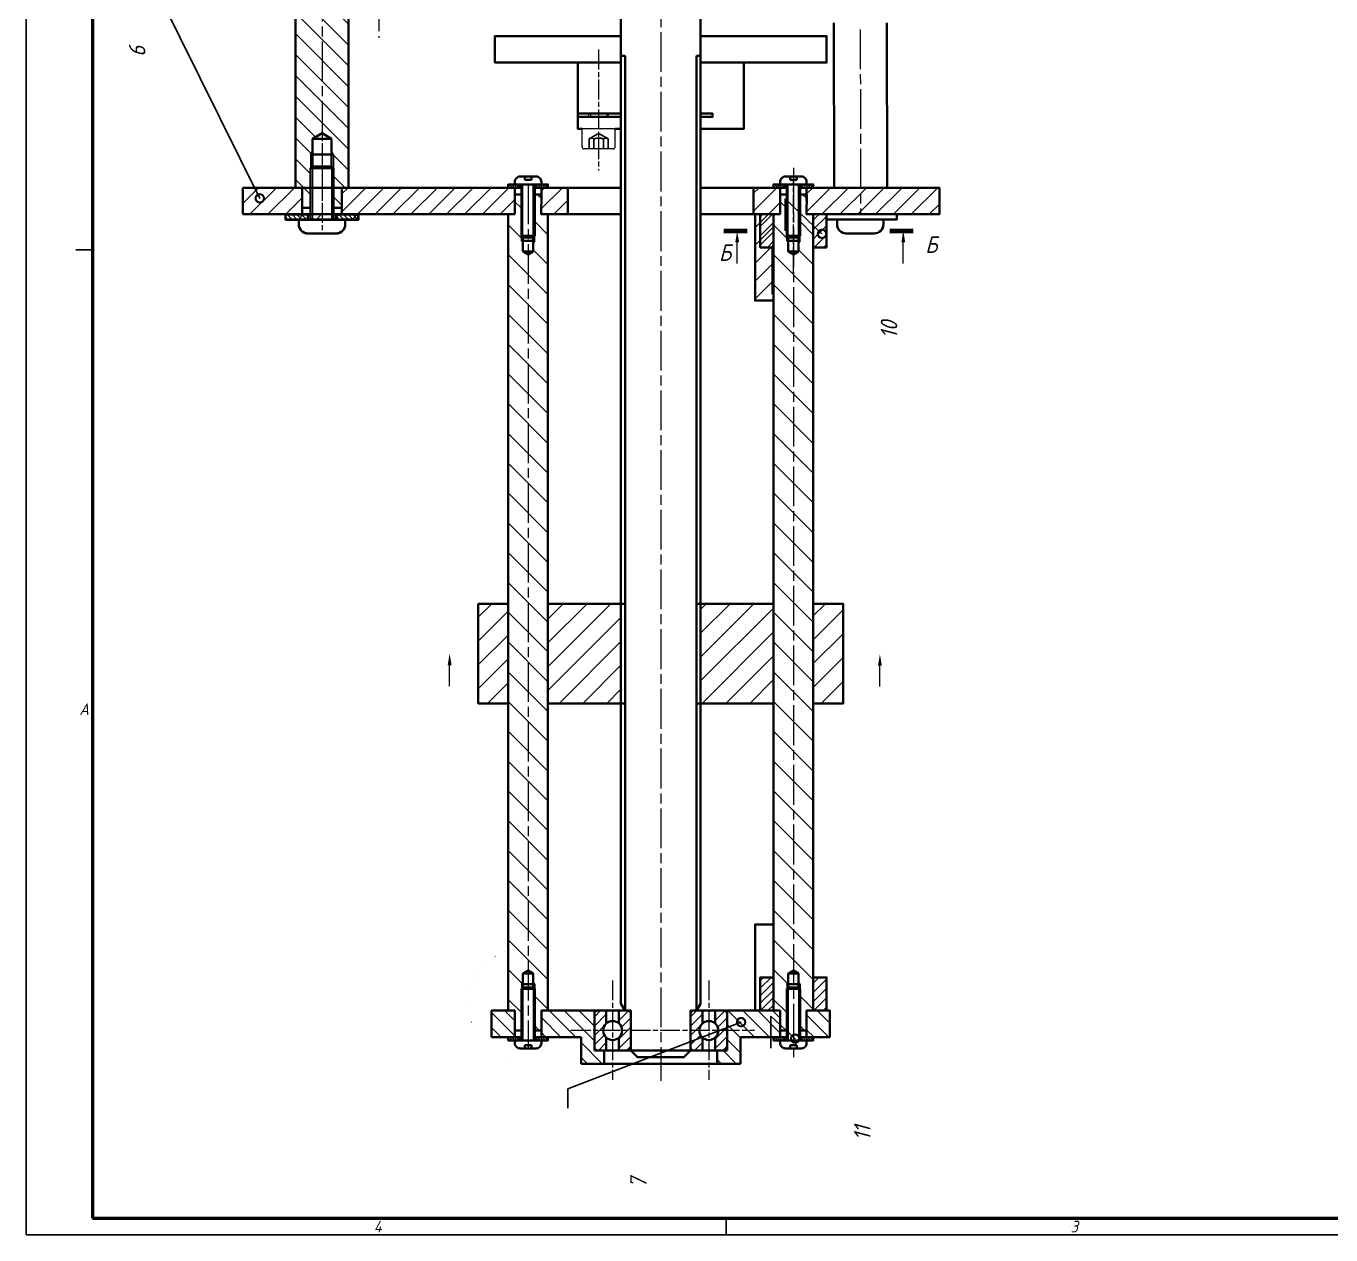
# Model space of a CAD drawing. Header units: millimetres. Extents: x -1178 to 2000, y -2432 to 1302.
# Drawn here: x -1178.4 to -785, y -2432.1 to -2067.6 of the extents above; entities that cross this region are included whole.
import ezdxf
from ezdxf import colors
from ezdxf.entities.mleader import LeaderData, LeaderLine
from ezdxf.enums import TextEntityAlignment as Align
from ezdxf.math import Vec2, Vec3

# ---------------------------------------------------------------- set-up
doc = ezdxf.new("R2010")
doc.units = ezdxf.units.MM
for name, pattern in [('AM_ISO02W050', [7.5, 6, -1.5]), ('AM_ISO02W050x2', [3.75, 3, -0.75]), ('AM_ISO08W050', [18, 12, -1.5, 3, -1.5]), ('AM_ISO08W050x2', [9, 6, -0.75, 1.5, -0.75])]:
    doc.linetypes.add(name, pattern=pattern)
doc.layers.get('0').update_dxf_attribs({"lineweight": 80})
for name, color, linetype, lineweight in [('AM_0', 7, 'Continuous', 35), ('AM_0N', 7, 'Continuous', 15), ('AM_3N', 6, 'AM_ISO02W050', 25), ('AM_4', 3, 'Continuous', 15), ('AM_4N', 3, 'Continuous', 15), ('AM_5', 3, 'Continuous', 15), ('AM_7', 4, 'AM_ISO08W050', 15), ('AM_8', 1, 'Continuous', 15), ('AM_BOR', 7, 'Continuous', 35), ('основные', 7, 'Continuous', 35), ('оч жирные', 7, 'Continuous', 70)]:
    doc.layers.add(name, color=color, linetype=linetype, lineweight=lineweight)
doc.styles.add('ACGOSTTS', font='geniso.shx', dxfattribs={"oblique": 15})
doc.styles.get("Standard").update_dxf_attribs({"font": 'geniso.shx', "oblique": 15})
pattern_1 = [(45, (-1899.1856, -3020.8454), (-1.4142136, 1.4142136), [])]
pattern_2 = [(45, (-1870.1856, -3020.8454), (-1.4142136, 1.4142136), [])]
pattern_3 = [(45, (-3924.4194, -2713.8464), (-1.4142136, 1.4142136), [])]
pattern_4 = [(135, (-686.6835, -2438.0182), (-0.3535534, -0.3535534), [])]
pattern_5 = [(135, (-766.6626, -2438.0182), (-0.3535534, -0.3535534), [])]
pattern_6 = [(135, (-766.6626, -2695.082), (-0.3535534, -0.3535534), [])]
pattern_7 = [(135, (-686.6835, -2695.1005), (-0.3535534, -0.3535534), [])]
pattern_8 = [(135, (-108.0756, -2492.2954), (-0.7071068, -0.7071068), [])]

# ---------------------------------------------------------------- blocks, each defined once
blk = doc.blocks.new('GOST_A1_LANDSCAPE')
at = {"layer": 'AM_BOR', "color": 1, "lineweight": 25}
for p, q in [((0, 594), (0, 0)), ((20, 297), (15, 297)), ((211, 5), (211, 0)), ((0, 0), (841, 0))]:
    blk.add_line(p, q, dxfattribs=at)
at = {"layer": 'AM_BOR', "color": 7, "lineweight": 50}
for p, q in [((20, 589), (20, 5)), ((20, 5), (836, 5))]:
    blk.add_line(p, q, dxfattribs=at)
at = {"layer": 'AM_BOR', "color": 1, "lineweight": 25, "style": 'ACGOSTTS', "oblique": 15}
for s, p in [('A', (17.5, 158.5)), ('4', (106, 2.5)), ('3', (316, 2.5))]:
    blk.add_text(s, height=3.5, dxfattribs=at).set_placement(p, align=Align.MIDDLE_CENTER)
blk = doc.blocks.new('_DotSmall')
at = {"color": 0, "linetype": 'ByBlock', "const_width": 0.5}
blk.add_lwpolyline([(-0.0625, 0, 1), (0.0625, 0, 1)], format="xyb", close=True, dxfattribs=at)

msp = doc.modelspace()

# ---------------------------------------------------------------- hatches: boundary and pattern name
at = {"layer": 'AM_8'}
h = msp.add_hatch(dxfattribs=at)
h.set_pattern_fill('ANSI31', color=256, scale=1.2, angle=180)
h.set_pattern_definition([(225, (-2064.19, -2517.3044), (2.694077, -2.694077), [])])
h.paths.add_polyline_path([(-1110.571, -2116.373), (-1108.139, -2119.33, -1), (-1107.742, -2119.812, -1), (-1108.139, -2119.33), (-1110.571, -2116.373), (-1113.047, -2116.373), (-1113.047, -2124.373), (-1095.173, -2124.373), (-1095.173, -2122.4), (-1095.173, -2116.373)])
h.paths.add_polyline_path([(-1031.053, -2116.373), (-1031.053, -2118.373), (-1031.044, -2118.373), (-1031.044, -2124.373), (-1078.173, -2124.373), (-1078.173, -2126), (-1100.173, -2126), (-1100.173, -2124.373), (-1083.173, -2124.373), (-1083.173, -2122.4), (-1083.173, -2116.373)])
h.paths.add_polyline_path([(-1111.047, -2021.155), (-1112.131, -2021.155), (-1109.061, -2024.887, -1), (-1108.664, -2025.37, -1), (-1109.061, -2024.887), (-1112.131, -2021.155), (-1113.047, -2021.155), (-1113.047, -2029.155), (-1095.173, -2029.155), (-1095.173, -2023.155), (-1095.173, -2021.155)])
h.paths.add_polyline_path([(-1083.173, -2021.155), (-1083.173, -2023.155), (-1083.173, -2029.155), (-1067.047, -2029.155), (-1053.047, -2029.155), (-1017.747, -2029.155), (-1017.747, -2028.701), (-1017.747, -2021.155), (-1028.48, -2021.155), (-1053.047, -2021.155)])
h.paths.add_polyline_path([(-1023.053, -2116.373), (-1023.053, -2118.373), (-1023.044, -2118.373), (-1023.07, -2124.373), (-1021.062, -2124.373), (-1015.053, -2124.373), (-1015.053, -2116.373)])
h.paths.add_polyline_path([(-951.074, -2116.373), (-951.074, -2118.373), (-951.065, -2118.373), (-951.065, -2124.373), (-953.066, -2124.373), (-953.066, -2150.373), (-958.605, -2150.373), (-958.605, -2124.373), (-959.053, -2124.373), (-959.053, -2116.373), (-953.074, -2116.373), (-953.074, -2115.373), (-949.556, -2115.373), (-949.556, -2116.373)])
h.paths.add_polyline_path([(-941.074, -2116.373), (-943.074, -2116.373), (-943.074, -2118.373), (-943.065, -2118.373), (-943.09, -2124.373), (-926.826, -2124.373), (-926.84, -2116.373)])
h.paths.add_polyline_path([(-926.84, -2116.373), (-926.826, -2124.373), (-903.047, -2124.373), (-903.047, -2116.373)])
h.paths.add_polyline_path([(-941.051, -2021.159), (-942.48, -2021.155), (-953.48, -2021.155), (-956.347, -2021.155), (-956.347, -2029.155), (-945.614, -2029.155), (-903.047, -2029.155), (-903.047, -2021.155), (-937.014, -2021.155), (-937.014, -2021.159)])
h.paths.add_polyline_path([(-963.047, -2021.155), (-963.047, -2029.155), (-960.347, -2029.155), (-960.347, -2028.701), (-960.347, -2021.155)])
h.paths.add_polyline_path([(-1013.747, -2021.155), (-1013.747, -2028.701), (-1013.747, -2029.155), (-1011.047, -2029.155), (-1011.047, -2021.155)])
h = msp.add_hatch(dxfattribs=at)
h.set_pattern_fill('ANSI31', color=256, scale=1.4, angle=90)
h.set_pattern_definition([(135, (-2064.19, -2517.3044), (-3.14309, -3.14309), [])])
h.paths.add_polyline_path([(-1085.673, -2023.155), (-1085.673, -2035.074), (-1085.673, -2039.155), (-1086.323, -2040.355), (-1086.323, -2043.955), (-1089.173, -2045.6), (-1089.173, -2099.955), (-1086.323, -2101.6), (-1086.323, -2105.2), (-1085.673, -2106.4), (-1085.673, -2110.481), (-1085.673, -2116.373), (-1081.173, -2116.373), (-1081.173, -2035.155), (-1081.173, -2029.182), (-1083.173, -2029.155), (-1083.173, -2023.155)])
h.paths.add_polyline_path([(-1092.673, -2039.155), (-1092.673, -2023.155), (-1095.173, -2023.155), (-1095.173, -2029.155), (-1097.173, -2029.182), (-1097.173, -2116.373), (-1092.673, -2116.373), (-1092.673, -2110.481), (-1092.673, -2106.4), (-1092.024, -2105.2), (-1092.024, -2101.6), (-1089.173, -2099.955), (-1089.173, -2045.6), (-1092.024, -2043.955), (-1092.024, -2040.355)])
h.paths.add_polyline_path([(-1085.673, -2116.373), (-1085.673, -2122.4), (-1083.173, -2122.4), (-1083.173, -2116.373)])
h.paths.add_polyline_path([(-1095.173, -2116.373), (-1095.173, -2122.4), (-1092.673, -2122.4), (-1092.673, -2116.373)])
h = msp.add_hatch(dxfattribs=at)
h.set_pattern_fill('_U', color=256, scale=0.5, angle=135, style=0, pattern_type=0)
h.set_pattern_definition(pattern_5)
h.paths.add_polyline_path([(-1033.053, -2116.373), (-1031.053, -2116.373), (-1029.535, -2116.373), (-1029.535, -2115.373), (-1033.053, -2115.373)])
h = msp.add_hatch(dxfattribs=at)
h.set_pattern_fill('_U', color=256, scale=0.5, angle=135, style=0, pattern_type=0)
h.set_pattern_definition(pattern_5)
h.paths.add_polyline_path([(-1024.571, -2116.373), (-1023.053, -2116.373), (-1021.053, -2116.373), (-1021.053, -2115.373), (-1024.571, -2115.373)])
h = msp.add_hatch(dxfattribs=at)
h.set_pattern_fill('_U', color=256, scale=0.5, angle=135, style=0, pattern_type=0)
h.set_pattern_definition(pattern_4)
h.paths.add_polyline_path([(-953.074, -2116.373), (-951.074, -2116.373), (-949.556, -2116.373), (-949.556, -2115.373), (-953.074, -2115.373)])
h = msp.add_hatch(dxfattribs=at)
h.set_pattern_fill('_U', color=256, scale=0.5, angle=135, style=0, pattern_type=0)
h.set_pattern_definition(pattern_4)
h.paths.add_polyline_path([(-944.592, -2116.373), (-943.074, -2116.373), (-941.074, -2116.373), (-941.074, -2115.373), (-944.592, -2115.373)])
h = msp.add_hatch(dxfattribs=at)
h.set_pattern_fill('ANSI31', color=256, scale=2, angle=90, style=0)
h.set_pattern_definition([(135, (-686.6835, -2438.018), (-4.49013, -4.49013), [])])
edge = h.paths.add_edge_path()
edge.add_line((-1027.053, -2345.01), (-1027.053, -2352.332))
edge.add_line((-1027.053, -2352.332), (-1025.486, -2353.237))
edge.add_line((-1025.486, -2353.237), (-1025.486, -2355.637))
edge.add_line((-1025.486, -2355.637), (-1025.053, -2356.437))
edge.add_line((-1025.053, -2356.437), (-1025.053, -2357.89))
edge.add_line((-1025.053, -2357.89), (-1025.053, -2357.89))
edge.add_line((-1025.053, -2357.89), (-1025.053, -2370.437))
edge.add_line((-1025.053, -2370.437), (-1023.053, -2370.437))
edge.add_line((-1023.053, -2370.437), (-1023.053, -2368.437))
edge.add_line((-1023.053, -2368.437), (-1023.053, -2364.437))
edge.add_line((-1023.053, -2364.437), (-1021.07, -2364.437))
edge.add_line((-1021.07, -2364.437), (-1021.068, -2346.044))
edge.add_arc((-1027.053, -2362.846), 17.836, 430.39269, 450)
edge = h.paths.add_edge_path()
edge.add_line((-1033.046, -2346.047), (-1033.046, -2364.432))
edge.add_line((-1033.046, -2364.432), (-1031.028, -2364.429))
edge.add_line((-1031.028, -2364.429), (-1031.053, -2370.437))
edge.add_line((-1031.053, -2370.437), (-1029.053, -2370.437))
edge.add_line((-1029.053, -2370.437), (-1029.053, -2357.89))
edge.add_line((-1029.053, -2357.89), (-1029.053, -2356.437))
edge.add_line((-1029.053, -2356.437), (-1028.62, -2355.637))
edge.add_line((-1028.62, -2355.637), (-1028.62, -2353.237))
edge.add_line((-1028.62, -2353.237), (-1027.053, -2352.332))
edge.add_line((-1027.053, -2352.332), (-1027.053, -2345.01))
edge.add_arc((-1027.053, -2362.846), 17.836, 450, 469.63137)
edge = h.paths.add_edge_path()
edge.add_line((-1033.047, -2124.373), (-1033.046, -2346.047))
edge.add_arc((-1027.053, -2362.846), 17.836, 90, 109.63137, ccw=False)
edge.add_line((-1027.053, -2345.01), (-1027.053, -2136.478))
edge.add_line((-1027.053, -2136.478), (-1028.62, -2135.573))
edge.add_line((-1028.62, -2135.573), (-1028.62, -2133.173))
edge.add_line((-1028.62, -2133.173), (-1029.053, -2132.373))
edge.add_line((-1029.053, -2132.373), (-1029.053, -2130.919))
edge.add_line((-1029.053, -2130.919), (-1029.053, -2130.919))
edge.add_line((-1029.053, -2130.919), (-1029.053, -2118.373))
edge.add_line((-1029.053, -2118.373), (-1031.028, -2118.373))
edge.add_line((-1031.028, -2118.373), (-1031.053, -2124.373))
edge.add_line((-1031.053, -2124.373), (-1033.047, -2124.373))
edge = h.paths.add_edge_path()
edge.add_line((-1025.053, -2118.373), (-1025.053, -2130.919))
edge.add_line((-1025.053, -2130.919), (-1025.053, -2132.373))
edge.add_line((-1025.053, -2132.373), (-1025.486, -2133.173))
edge.add_line((-1025.486, -2133.173), (-1025.486, -2135.573))
edge.add_line((-1025.486, -2135.573), (-1027.053, -2136.478))
edge.add_line((-1027.053, -2136.478), (-1027.053, -2345.01))
edge.add_arc((-1027.053, -2362.846), 17.836, 70.36921, 90, ccw=False)
edge.add_line((-1021.061, -2346.047), (-1021.062, -2124.373))
edge.add_line((-1021.062, -2124.373), (-1023.053, -2124.373))
edge.add_line((-1023.053, -2124.373), (-1023.053, -2118.373))
edge.add_line((-1023.053, -2118.373), (-1025.053, -2118.373))
h = msp.add_hatch(dxfattribs=at)
h.set_pattern_fill('ANSI31', color=256, scale=2, angle=90, style=0)
h.set_pattern_definition([(135, (-606.7045, -2438.018), (-4.49013, -4.49013), [])])
edge = h.paths.add_edge_path()
edge.add_line((-947.074, -2345.01), (-947.074, -2352.332))
edge.add_line((-947.074, -2352.332), (-945.507, -2353.237))
edge.add_line((-945.507, -2353.237), (-945.507, -2355.637))
edge.add_line((-945.507, -2355.637), (-945.074, -2356.437))
edge.add_line((-945.074, -2356.437), (-945.074, -2357.89))
edge.add_line((-945.074, -2357.89), (-945.074, -2357.89))
edge.add_line((-945.074, -2357.89), (-945.074, -2370.437))
edge.add_line((-945.074, -2370.437), (-943.074, -2370.437))
edge.add_line((-943.074, -2370.437), (-943.074, -2368.437))
edge.add_line((-943.074, -2368.437), (-943.074, -2364.437))
edge.add_line((-943.074, -2364.437), (-941.091, -2364.437))
edge.add_line((-941.091, -2364.437), (-941.089, -2346.044))
edge.add_arc((-947.074, -2362.846), 17.836, 430.39269, 450)
edge = h.paths.add_edge_path()
edge.add_line((-953.067, -2346.047), (-953.067, -2364.432))
edge.add_line((-953.067, -2364.432), (-951.049, -2364.429))
edge.add_line((-951.049, -2364.429), (-951.074, -2371.437))
edge.add_line((-951.074, -2371.437), (-949.074, -2371.437))
edge.add_line((-949.074, -2371.437), (-949.074, -2357.89))
edge.add_line((-949.074, -2357.89), (-949.074, -2356.437))
edge.add_line((-949.074, -2356.437), (-948.641, -2355.637))
edge.add_line((-948.641, -2355.637), (-948.641, -2353.237))
edge.add_line((-948.641, -2353.237), (-947.074, -2352.332))
edge.add_line((-947.074, -2352.332), (-947.074, -2345.01))
edge.add_arc((-947.074, -2362.846), 17.836, 450, 469.63137)
edge = h.paths.add_edge_path()
edge.add_line((-953.068, -2124.373), (-953.067, -2346.047))
edge.add_arc((-947.074, -2362.846), 17.836, 90, 109.63137, ccw=False)
edge.add_line((-947.074, -2345.01), (-947.074, -2136.478))
edge.add_line((-947.074, -2136.478), (-948.641, -2135.573))
edge.add_line((-948.641, -2135.573), (-948.641, -2133.173))
edge.add_line((-948.641, -2133.173), (-949.074, -2132.373))
edge.add_line((-949.074, -2132.373), (-949.074, -2130.919))
edge.add_line((-949.074, -2130.919), (-949.074, -2130.919))
edge.add_line((-949.074, -2130.919), (-949.078, -2118.373))
edge.add_line((-949.078, -2118.373), (-951.052, -2118.373))
edge.add_line((-951.052, -2118.373), (-951.074, -2124.373))
edge.add_line((-951.074, -2124.373), (-953.068, -2124.373))
edge = h.paths.add_edge_path()
edge.add_line((-945.065, -2118.373), (-945.074, -2130.919))
edge.add_line((-945.074, -2130.919), (-945.074, -2132.373))
edge.add_line((-945.074, -2132.373), (-945.507, -2133.173))
edge.add_line((-945.507, -2133.173), (-945.507, -2135.573))
edge.add_line((-945.507, -2135.573), (-947.074, -2136.478))
edge.add_line((-947.074, -2136.478), (-947.074, -2345.01))
edge.add_arc((-947.074, -2362.846), 17.836, 70.36921, 90, ccw=False)
edge.add_line((-941.082, -2346.047), (-941.083, -2124.373))
edge.add_line((-941.083, -2124.373), (-943.074, -2124.373))
edge.add_line((-943.074, -2124.373), (-943.065, -2118.373))
edge.add_line((-943.065, -2118.373), (-945.065, -2118.373))
h = msp.add_hatch(dxfattribs=at)
h.set_pattern_fill('_U', color=256, angle=135, style=0, pattern_type=0)
h.set_pattern_definition(pattern_8)
h.paths.add_polyline_path([(-1100.173, -2124.4), (-1093.402, -2124.4), (-1093.402, -2126), (-1100.173, -2126)])
h = msp.add_hatch(dxfattribs=at)
h.set_pattern_fill('_U', color=256, angle=135, style=0, pattern_type=0)
h.set_pattern_definition(pattern_8)
h.paths.add_polyline_path([(-1078.173, -2126), (-1084.945, -2126), (-1084.945, -2124.4), (-1078.173, -2124.4)])
h = msp.add_hatch(dxfattribs=at)
h.set_pattern_fill('_U', color=256, scale=2, angle=405, style=0, pattern_type=0)
h.set_pattern_definition(pattern_3)
h.paths.add_polyline_path([(-957.073, -2124.373), (-957.073, -2134.373), (-953.066, -2134.373), (-953.066, -2124.373)])
h = msp.add_hatch(dxfattribs=at)
h.set_pattern_fill('_U', color=256, scale=2, angle=405, style=0, pattern_type=0)
h.set_pattern_definition(pattern_3)
h.paths.add_polyline_path([(-937.073, -2134.373), (-937.073, -2124.373), (-941.081, -2124.373), (-941.081, -2134.373)])
h = msp.add_hatch(dxfattribs=at)
h.set_pattern_fill('ANSI31', color=256, scale=1.6, angle=180)
h.set_pattern_definition([(225, (-688.479, -2517.3044), (3.5921, -3.5921), [])])
h.paths.add_polyline_path([(-1042.058, -2241.811), (-1042.058, -2271.811), (-1033.046, -2271.811), (-1033.046, -2241.811)])
h.paths.add_polyline_path([(-1021.058, -2241.811), (-1021.061, -2271.811), (-999.059, -2271.811), (-999.057, -2241.811)])
h.paths.add_polyline_path([(-975.057, -2241.811), (-975.058, -2271.811), (-953.067, -2271.811), (-953.07, -2241.811)])
h.paths.add_polyline_path([(-941.081, -2241.811), (-941.082, -2271.811), (-932.058, -2271.811), (-932.058, -2241.811)])
h = msp.add_hatch(dxfattribs=at)
h.set_pattern_fill('ANSI31', color=256, angle=90, style=0)
h.set_pattern_definition([(135, (-686.6835, -2438.0182), (-2.245064, -2.245064), [])])
h.paths.add_polyline_path([(-964.331, -2364.437), (-967.064, -2364.437), (-967.064, -2375.437), (-967.064, -2376.437), (-968.064, -2376.437), (-969.664, -2376.437), (-970.054, -2376.437), (-970.054, -2380.437), (-963.054, -2380.437), (-963.061, -2372.437), (-951.074, -2372.437), (-951.074, -2371.437), (-951.074, -2371.437), (-951.049, -2364.437), (-957.05, -2364.437)])
h.paths.add_polyline_path([(-943.074, -2364.437), (-943.074, -2371.437), (-943.074, -2372.437), (-936.064, -2372.437), (-936.064, -2364.437)])
h.paths.add_polyline_path([(-1023.053, -2364.437), (-1023.053, -2371.437), (-1023.053, -2372.437), (-1011.067, -2372.437), (-1011.073, -2380.437), (-1004.073, -2380.437), (-1004.073, -2376.446), (-1007.073, -2376.446), (-1007.064, -2375.437), (-1007.064, -2364.437)])
h.paths.add_polyline_path([(-1027.053, -2380.683, 0.2561689), (-1012.015, -2372.437), (-1023.053, -2372.437), (-1027.053, -2372.437), (-1027.053, -2372.937), (-1024.053, -2372.937), (-1024.053, -2373.437), (-1023.053, -2373.437), (-1023.053, -2374.237, -0.4142136), (-1024.653, -2375.837), (-1028.053, -2375.837), (-1029.453, -2375.837, -0.4142136), (-1031.053, -2374.237), (-1031.053, -2373.437), (-1030.053, -2373.437), (-1030.053, -2372.937), (-1027.053, -2372.937), (-1027.053, -2372.437), (-1029.053, -2372.437), (-1029.053, -2357.89), (-1029.053, -2356.437), (-1028.62, -2355.637), (-1028.62, -2353.237), (-1027.053, -2352.332), (-1027.053, -2345.01, 1)])
h.paths.add_polyline_path([(-1027.053, -2380.683, 0.2561689), (-1012.015, -2372.437), (-1023.053, -2372.437), (-1027.053, -2372.437), (-1027.053, -2372.937), (-1024.053, -2372.937), (-1024.053, -2373.437), (-1023.053, -2373.437), (-1023.053, -2374.237, -0.4142136), (-1024.653, -2375.837), (-1028.053, -2375.837), (-1029.453, -2375.837, -0.4142136), (-1031.053, -2374.237), (-1031.053, -2373.437), (-1030.053, -2373.437), (-1030.053, -2372.937), (-1027.053, -2372.937), (-1027.053, -2372.437), (-1029.053, -2372.437), (-1038.064, -2372.437), (-1038.064, -2364.437), (-1037.078, -2364.436), (-1037.078, -2354.437), (-1033.046, -2354.437), (-1033.046, -2346.047, 0.8418443)], flags=17)
h.paths.add_polyline_path([(-1033.046, -2346.047), (-1033.046, -2354.437), (-1033.046, -2364.432), (-1031.028, -2364.429), (-1031.053, -2371.437), (-1029.053, -2371.437), (-1029.053, -2357.89), (-1029.053, -2356.437), (-1028.62, -2355.637), (-1028.62, -2353.237), (-1027.053, -2352.332), (-1027.053, -2345.01, 0.0858681)])
h.paths.add_polyline_path([(-1037.078, -2354.437), (-1037.078, -2364.436), (-1033.046, -2364.432), (-1033.046, -2354.437)], flags=16)
h = msp.add_hatch(dxfattribs=at)
h.set_pattern_fill('_U', color=256, scale=1.6, angle=405, style=0, pattern_type=0)
h.set_pattern_definition([(45, (-3924.4194, -2713.8464), (-1.13137085, 1.13137085), [])])
h.paths.add_polyline_path([(-954.625, -2364.437), (-954.331, -2364.437), (-953.074, -2364.437), (-953.067, -2364.437), (-953.067, -2354.437), (-957.05, -2354.437), (-957.05, -2364.437)])
h = msp.add_hatch(dxfattribs=at)
h.set_pattern_fill('_U', color=256, scale=2, angle=405, style=0, pattern_type=0)
h.set_pattern_definition([(45, (-3844.392, -2713.8464), (-1.4142136, 1.4142136), [])])
h.paths.add_polyline_path([(-939.475, -2364.437), (-937.05, -2364.437), (-937.05, -2354.437), (-941.034, -2354.437), (-941.034, -2364.437)])
h = msp.add_hatch(dxfattribs=at)
h.set_pattern_fill('_U', color=256, scale=2, angle=405, style=0, pattern_type=0)
h.set_pattern_definition(pattern_1)
edge = h.paths.add_edge_path()
edge.add_line((-1006.064, -2376.437), (-1003.478, -2376.437))
edge.add_line((-1003.478, -2376.437), (-1003.478, -2372.562))
edge.add_arc((-1001.564, -2370.437), 2.86, 492.00772, 587.99228, ccw=False)
edge.add_line((-1003.478, -2368.312), (-1003.478, -2364.437))
edge.add_line((-1003.478, -2364.437), (-1006.064, -2364.437))
edge.add_arc((-1006.064, -2365.437), 1, 450, 540)
edge.add_line((-1007.064, -2365.437), (-1007.064, -2375.437))
edge.add_arc((-1006.064, -2375.437), 1, 540, 630)
h = msp.add_hatch(dxfattribs=at)
h.set_pattern_fill('_U', color=256, scale=2, angle=405, style=0, pattern_type=0)
h.set_pattern_definition(pattern_1)
edge = h.paths.add_edge_path()
edge.add_line((-997.064, -2364.437), (-999.65, -2364.437))
edge.add_line((-999.65, -2364.437), (-999.65, -2368.312))
edge.add_arc((-1001.564, -2370.437), 2.86, 312.00772, 407.99228, ccw=False)
edge.add_line((-999.65, -2372.562), (-999.65, -2376.437))
edge.add_line((-999.65, -2376.437), (-997.064, -2376.437))
edge.add_arc((-997.064, -2375.437), 1, 630, 720)
edge.add_line((-996.064, -2375.437), (-996.064, -2365.437))
edge.add_arc((-997.064, -2365.437), 1, 360, 450)
h = msp.add_hatch(dxfattribs=at)
h.set_pattern_fill('_U', color=256, scale=2, angle=405, style=0, pattern_type=0)
h.set_pattern_definition(pattern_2)
edge = h.paths.add_edge_path()
edge.add_line((-977.064, -2376.437), (-974.478, -2376.437))
edge.add_line((-974.478, -2376.437), (-974.478, -2372.562))
edge.add_arc((-972.564, -2370.437), 2.86, 492.00772, 587.99228, ccw=False)
edge.add_line((-974.478, -2368.312), (-974.478, -2364.437))
edge.add_line((-974.478, -2364.437), (-977.064, -2364.437))
edge.add_arc((-977.064, -2365.437), 1, 450, 540)
edge.add_line((-978.064, -2365.437), (-978.064, -2375.437))
edge.add_arc((-977.064, -2375.437), 1, 540, 630)
h = msp.add_hatch(dxfattribs=at)
h.set_pattern_fill('_U', color=256, scale=2, angle=405, style=0, pattern_type=0)
h.set_pattern_definition(pattern_2)
edge = h.paths.add_edge_path()
edge.add_line((-968.064, -2364.437), (-970.65, -2364.437))
edge.add_line((-970.65, -2364.437), (-970.65, -2368.312))
edge.add_arc((-972.564, -2370.437), 2.86, 312.00772, 407.99228, ccw=False)
edge.add_line((-970.65, -2372.562), (-970.65, -2376.437))
edge.add_line((-970.65, -2376.437), (-968.064, -2376.437))
edge.add_arc((-968.064, -2375.437), 1, 630, 720)
edge.add_line((-967.064, -2375.437), (-967.064, -2365.437))
edge.add_arc((-968.064, -2365.437), 1, 360, 450)
h = msp.add_hatch(dxfattribs=at)
h.set_pattern_fill('_U', color=256, scale=0.5, angle=135, style=0, pattern_type=0)
h.set_pattern_definition(pattern_6)
h.paths.add_polyline_path([(-1033.053, -2373.437), (-1031.053, -2373.437), (-1029.535, -2373.437), (-1029.535, -2372.437), (-1033.053, -2372.437)])
h = msp.add_hatch(dxfattribs=at)
h.set_pattern_fill('_U', color=256, scale=0.5, angle=135, style=0, pattern_type=0)
h.set_pattern_definition(pattern_6)
h.paths.add_polyline_path([(-1024.571, -2373.437), (-1023.053, -2373.437), (-1021.053, -2373.437), (-1021.053, -2372.437), (-1024.571, -2372.437)])
h = msp.add_hatch(dxfattribs=at)
h.set_pattern_fill('_U', color=256, scale=0.5, angle=135, style=0, pattern_type=0)
h.set_pattern_definition(pattern_7)
h.paths.add_polyline_path([(-953.074, -2373.455), (-951.074, -2373.455), (-949.556, -2373.455), (-949.556, -2372.455), (-953.074, -2372.455)])
h = msp.add_hatch(dxfattribs=at)
h.set_pattern_fill('_U', color=256, scale=0.5, angle=135, style=0, pattern_type=0)
h.set_pattern_definition(pattern_7)
h.paths.add_polyline_path([(-944.592, -2373.455), (-943.074, -2373.455), (-941.074, -2373.455), (-941.074, -2372.455), (-944.592, -2372.455)])

# ---------------------------------------------------------------- linework, layer by layer
at = {"layer": 'AM_0'}
for p, q in [((-1089.173, -2099.955), (-1092.024, -2101.6)), ((-1089.173, -2099.955), (-1086.323, -2101.6)), ((-1092.024, -2110), (-1092.024, -2101.6)), ((-1086.323, -2101.6), (-1092.024, -2101.6)), ((-1086.323, -2110), (-1086.323, -2101.6)), ((-1085.673, -2106.4), (-1092.673, -2106.4)), ((-1028.62, -2131.373), (-1028.62, -2135.573)), ((-1025.486, -2131.373), (-1025.486, -2135.573)), ((-948.641, -2131.373), (-948.641, -2135.573)), ((-945.507, -2131.373), (-945.507, -2135.573)), ((-1029.053, -2132.373), (-1025.053, -2132.373)), ((-1027.053, -2136.478), (-1028.62, -2135.573)), ((-1028.62, -2135.573), (-1025.486, -2135.573)), ((-1027.053, -2136.478), (-1025.486, -2135.573)), ((-949.074, -2132.373), (-945.074, -2132.373)), ((-947.074, -2136.478), (-948.641, -2135.573)), ((-948.641, -2135.573), (-945.507, -2135.573)), ((-947.074, -2136.478), (-945.507, -2135.573)), ((-1027.053, -2352.332), (-1028.62, -2353.237)), ((-1028.62, -2357.437), (-1028.62, -2353.237)), ((-1025.486, -2353.237), (-1028.62, -2353.237)), ((-1027.053, -2352.332), (-1025.486, -2353.237)), ((-1025.486, -2357.437), (-1025.486, -2353.237)), ((-947.074, -2352.332), (-948.641, -2353.237)), ((-948.641, -2357.437), (-948.641, -2353.237)), ((-945.507, -2353.237), (-948.641, -2353.237)), ((-947.074, -2352.332), (-945.507, -2353.237)), ((-945.507, -2357.437), (-945.507, -2353.237)), ((-1025.053, -2356.437), (-1029.053, -2356.437)), ((-945.074, -2356.437), (-949.074, -2356.437))]:
    msp.add_line(p, q, dxfattribs=at)
at = {"layer": 'AM_0N'}
for p, q in [((-1008.779, -2095.04), (-1008.779, -2094.04)), ((-1002.779, -2095.04), (-1002.779, -2094.04)), ((-1010.779, -2104.047), (-1010.779, -2098.647)), ((-1008.779, -2098.647), (-1010.779, -2098.647)), ((-1002.779, -2098.647), (-1008.779, -2098.647)), ((-1000.779, -2098.647), (-1002.779, -2098.647)), ((-1000.779, -2104.047), (-1000.779, -2098.647)), ((-1001.379, -2104.647), (-1010.179, -2104.647))]:
    msp.add_line(p, q, dxfattribs=at)
for centre, start, end in [((-1010.179, -2104.047), 180, 270), ((-1001.379, -2104.047), 270, 0)]:
    msp.add_arc(centre, 0.6, start, end, dxfattribs=at)
at = {"layer": 'AM_3N', "linetype": 'AM_ISO02W050x2'}
for p, q in [((-1008.666, -2101.647), (-1005.779, -2099.98)), ((-1002.891, -2101.647), (-1005.779, -2099.98)), ((-1008.666, -2104.647), (-1008.666, -2101.647)), ((-1007.222, -2104.647), (-1007.222, -2101.647)), ((-1004.335, -2104.647), (-1004.335, -2101.647)), ((-1002.891, -2104.647), (-1002.891, -2101.647))]:
    msp.add_line(p, q, dxfattribs=at)
for centre, radius, start, end in [((-1007.944, -2102.575), 1.176, 52.12112, 127.87888), ((-1005.779, -2105.73), 4.331, 70.52878, 109.47122), ((-1003.613, -2102.575), 1.176, 52.12112, 127.87888)]:
    msp.add_arc(centre, radius, start, end, dxfattribs=at)
at = {"layer": 'AM_4'}
for p, q in [((-1092.673, -2106.4), (-1092.024, -2105.2)), ((-1085.673, -2106.4), (-1086.323, -2105.2)), ((-1092.024, -2110), (-1092.024, -2126)), ((-1086.323, -2110), (-1086.323, -2126)), ((-1028.62, -2131.373), (-1028.62, -2115.373)), ((-1025.486, -2131.373), (-1025.486, -2115.373)), ((-948.641, -2131.373), (-948.641, -2115.373)), ((-945.507, -2131.373), (-945.507, -2115.373)), ((-1029.053, -2132.373), (-1029.053, -2130.919)), ((-1025.053, -2132.373), (-1025.053, -2130.919)), ((-949.074, -2132.373), (-949.074, -2130.919)), ((-945.074, -2132.373), (-945.074, -2130.919)), ((-1029.053, -2132.373), (-1028.62, -2133.173)), ((-1025.053, -2132.373), (-1025.486, -2133.173)), ((-949.074, -2132.373), (-948.641, -2133.173)), ((-945.074, -2132.373), (-945.507, -2133.173)), ((-1029.053, -2356.437), (-1028.62, -2355.637)), ((-1025.053, -2356.437), (-1025.486, -2355.637)), ((-949.074, -2356.437), (-948.641, -2355.637)), ((-945.074, -2356.437), (-945.507, -2355.637)), ((-1029.053, -2356.437), (-1029.053, -2357.89)), ((-1028.62, -2357.437), (-1028.62, -2373.437)), ((-1025.486, -2357.437), (-1025.486, -2373.437)), ((-1025.053, -2356.437), (-1025.053, -2357.89)), ((-949.074, -2356.437), (-949.074, -2357.89)), ((-948.641, -2357.437), (-948.641, -2373.437)), ((-945.507, -2357.437), (-945.507, -2373.437)), ((-945.074, -2356.437), (-945.074, -2357.89))]:
    msp.add_line(p, q, dxfattribs=at)
at = {"layer": 'AM_4N'}
for p, q in [((-1008.237, -2094.04), (-1008.237, -2095.04)), ((-1003.32, -2094.04), (-1003.32, -2095.04)), ((-1092.673, -2106.4), (-1092.673, -2110.481)), ((-1085.673, -2106.4), (-1085.673, -2110.481))]:
    msp.add_line(p, q, dxfattribs=at)
at = {"layer": 'AM_5'}
for p, q in [((-964.008, -2139.192), (-964.008, -2132.873)), ((-913.939, -2139.192), (-913.939, -2132.873)), ((-1050.704, -2266.63), (-1050.704, -2260.311)), ((-920.993, -2266.772), (-920.993, -2260.453))]:
    msp.add_line(p, q, dxfattribs=at)
at = {"layer": 'AM_5', "linetype": 'Continuous'}
for points in [[(-963.425, -2132.873), (-964.592, -2132.873), (-964.008, -2129.373)], [(-913.355, -2132.873), (-914.522, -2132.873), (-913.939, -2129.373)], [(-1050.121, -2260.311), (-1051.288, -2260.311), (-1050.704, -2256.811)], [(-920.41, -2260.453), (-921.577, -2260.453), (-920.993, -2256.953)]]:
    msp.add_trace(points, dxfattribs=at)
at = {"layer": 'AM_7'}
for p, q in [((-987.047, -1979.467), (-987.065, -2385.616)), ((-1089.173, -2018.304), (-1089.173, -2124.373)), ((-1072.047, -2039.155), (-1072.047, -2071.155)), ((-926.921, -2068.647), (-926.826, -2124.373)), ((-947.074, -2110.373), (-947.074, -2378.437)), ((-1027.053, -2115.373), (-1027.053, -2375.424)), ((-1021.053, -2195.373), (-1021.07, -2364.437)), ((-953.074, -2195.373), (-953.058, -2364.437))]:
    msp.add_line(p, q, dxfattribs=at)
at = {"layer": 'AM_7', "linetype": 'AM_ISO08W050x2'}
for p, q in [((-1005.779, -2074.749), (-1005.779, -2111.139)), ((-1089.173, -2093.955), (-1089.173, -2130.4)), ((-947.074, -2142.478), (-947.074, -2114.373)), ((-1001.564, -2355.331), (-1001.564, -2385.33)), ((-1001.564, -2355.331), (-1001.564, -2385.33)), ((-972.564, -2355.331), (-972.564, -2385.33)), ((-972.564, -2355.331), (-972.564, -2385.33)), ((-1014.18, -2370.33), (-987.798, -2370.33)), ((-987.271, -2370.33), (-958.798, -2370.33))]:
    msp.add_line(p, q, dxfattribs=at)
at = {"layer": 'основные'}
for p, q in [((-999.047, -2045.655), (-999.064, -2362.437)), ((-975.047, -2061.647), (-975.064, -2362.355)), ((-997.82, -2076.654), (-999.05, -2076.653)), ((-997.819, -2076.654), (-997.837, -2364.437)), ((-976.29, -2364.437), (-976.274, -2076.654)), ((-976.274, -2076.654), (-975.047, -2076.654)), ((-1092.673, -2110.481), (-1092.024, -2110)), ((-1092.673, -2110.481), (-1092.673, -2126)), ((-1092.673, -2110.481), (-1085.673, -2110.481)), ((-1092.024, -2110), (-1086.323, -2110)), ((-1085.673, -2110.481), (-1086.323, -2110)), ((-1085.673, -2110.481), (-1085.673, -2126)), ((-1029.535, -2116.373), (-1029.535, -2115.373)), ((-1029.053, -2115.373), (-1029.053, -2130.919)), ((-1028.053, -2112.973), (-1028.053, -2113.973)), ((-1028.053, -2113.973), (-1026.053, -2113.973)), ((-1026.053, -2113.973), (-1026.053, -2112.973)), ((-1025.053, -2130.919), (-1025.053, -2115.373)), ((-1024.571, -2116.373), (-1024.571, -2115.373)), ((-949.556, -2116.373), (-949.556, -2115.373)), ((-949.074, -2115.373), (-949.074, -2130.919)), ((-948.074, -2112.973), (-948.074, -2113.973)), ((-948.074, -2113.973), (-946.074, -2113.973)), ((-946.074, -2113.973), (-946.074, -2112.973)), ((-945.074, -2130.919), (-945.074, -2115.373)), ((-944.592, -2116.373), (-944.592, -2115.373)), ((-1113.047, -2116.373), (-1113.047, -2124.373)), ((-1031.053, -2120.373), (-1031.053, -2116.373)), ((-1029.053, -2126.919), (-1029.053, -2116.373)), ((-1023.053, -2120.373), (-1023.053, -2116.373)), ((-1015.053, -2116.373), (-999.051, -2116.373)), ((-959.053, -2116.373), (-975.05, -2116.372)), ((-951.074, -2120.373), (-951.074, -2116.373)), ((-949.074, -2126.919), (-949.074, -2116.373)), ((-943.074, -2120.373), (-943.074, -2116.373)), ((-903.047, -2116.373), (-903.047, -2124.373)), ((-1095.173, -2122.4), (-1095.173, -2124.373)), ((-1083.173, -2122.4), (-1083.173, -2124.373)), ((-1093.402, -2124.4), (-1093.402, -2126)), ((-1084.945, -2124.4), (-1084.945, -2126)), ((-1015.053, -2124.373), (-999.051, -2124.374)), ((-959.053, -2124.373), (-975.05, -2124.373)), ((-952.805, -2124.373), (-953.326, -2124.373)), ((-1029.053, -2130.919), (-1025.053, -2130.919)), ((-1029.053, -2130.919), (-1028.62, -2131.373)), ((-1028.62, -2131.373), (-1025.486, -2131.373)), ((-1025.486, -2131.373), (-1025.053, -2130.919)), ((-949.074, -2130.919), (-945.074, -2130.919)), ((-949.074, -2130.919), (-948.641, -2131.373)), ((-948.641, -2131.373), (-945.507, -2131.373)), ((-945.507, -2131.373), (-945.074, -2130.919)), ((-953.326, -2134.373), (-953.326, -2148.418)), ((-953.326, -2148.418), (-953.066, -2148.418)), ((-1028.62, -2357.437), (-1029.053, -2357.89)), ((-1025.053, -2357.89), (-1029.053, -2357.89)), ((-1029.053, -2357.89), (-1029.053, -2373.437)), ((-1025.486, -2357.437), (-1028.62, -2357.437)), ((-1025.053, -2357.89), (-1025.486, -2357.437)), ((-1025.053, -2373.437), (-1025.053, -2357.89)), ((-948.641, -2357.437), (-949.074, -2357.89)), ((-945.074, -2357.89), (-949.074, -2357.89)), ((-949.074, -2357.89), (-949.074, -2373.437)), ((-945.507, -2357.437), (-948.641, -2357.437)), ((-945.074, -2357.89), (-945.507, -2357.437)), ((-945.074, -2373.437), (-945.074, -2357.89)), ((-1025.053, -2361.89), (-1025.053, -2372.437)), ((-999.064, -2362.437), (-997.837, -2364.437)), ((-975.064, -2362.355), (-976.29, -2364.437)), ((-945.074, -2361.89), (-945.074, -2372.437)), ((-1019.503, -2364.437), (-1022.637, -2364.437)), ((-1007.064, -2365.437), (-1007.064, -2364.437)), ((-1007.064, -2364.437), (-1006.064, -2364.437)), ((-1007.064, -2365.437), (-1007.064, -2368.437)), ((-1006.064, -2364.437), (-996.064, -2364.437)), ((-999.65, -2364.437), (-1006.064, -2364.437)), ((-1003.478, -2364.437), (-1003.478, -2368.312)), ((-999.65, -2364.437), (-999.65, -2368.312)), ((-978.064, -2364.437), (-976.29, -2364.437)), ((-978.064, -2365.437), (-978.064, -2364.437)), ((-978.064, -2364.437), (-977.064, -2364.437)), ((-978.064, -2365.437), (-978.064, -2368.437)), ((-977.064, -2364.437), (-967.064, -2364.437)), ((-970.65, -2364.437), (-977.064, -2364.437)), ((-976.29, -2364.437), (-976.29, -2364.437)), ((-974.478, -2364.437), (-974.478, -2368.312)), ((-970.65, -2364.437), (-970.65, -2368.312)), ((-962.331, -2364.437), (-954.331, -2364.437)), ((-954.625, -2364.437), (-951.491, -2364.437)), ((-1031.053, -2368.437), (-1031.053, -2372.437)), ((-1023.053, -2368.437), (-1023.053, -2372.437)), ((-951.074, -2368.437), (-951.074, -2372.437)), ((-943.074, -2368.437), (-943.074, -2372.437)), ((-1029.053, -2372.437), (-1038.064, -2372.437)), ((-1029.535, -2372.437), (-1029.535, -2373.437)), ((-1026.053, -2374.837), (-1028.053, -2374.837)), ((-1028.053, -2374.837), (-1028.053, -2375.837)), ((-1026.053, -2375.837), (-1026.053, -2374.837)), ((-1011.067, -2372.437), (-1025.053, -2372.437)), ((-1024.571, -2372.437), (-1024.571, -2373.437)), ((-1011.073, -2380.437), (-1011.067, -2372.437)), ((-1007.064, -2375.437), (-1007.073, -2376.446)), ((-1003.478, -2372.562), (-1003.478, -2376.437)), ((-999.65, -2372.562), (-999.65, -2376.437)), ((-974.478, -2372.562), (-974.478, -2376.437)), ((-970.65, -2372.562), (-970.65, -2376.437)), ((-967.064, -2375.437), (-967.064, -2376.437)), ((-963.054, -2380.437), (-963.061, -2372.437)), ((-963.061, -2372.437), (-949.074, -2372.437)), ((-949.556, -2372.437), (-949.556, -2373.437)), ((-946.074, -2374.837), (-948.074, -2374.837)), ((-948.074, -2374.837), (-948.074, -2375.837)), ((-946.074, -2375.837), (-946.074, -2374.837)), ((-945.074, -2372.437), (-936.064, -2372.437)), ((-944.592, -2372.437), (-944.592, -2373.437)), ((-1007.073, -2376.446), (-1006.073, -2376.446)), ((-1007.073, -2376.446), (-1004.073, -2376.446)), ((-1004.073, -2376.437), (-969.664, -2376.437)), ((-1004.073, -2376.446), (-1004.073, -2380.437)), ((-997.064, -2376.437), (-996.064, -2376.437)), ((-996.064, -2376.437), (-978.064, -2376.492)), ((-970.054, -2376.446), (-970.054, -2380.437)), ((-967.064, -2376.437), (-968.064, -2376.437)), ((-1004.073, -2380.437), (-970.054, -2380.437))]:
    msp.add_line(p, q, dxfattribs=at)
for points in [[(-1081.173, -2035.155), (-1081.173, -2116.373), (-1097.173, -2116.373), (-1097.173, -2029.182), (-1095.173, -2029.155)], [(-918.921, -2066.647), (-918.826, -2116.373), (-934.826, -2116.373), (-934.921, -2066.647)], [(-999.049, -2078.647), (-1037.051, -2078.647), (-1037.051, -2070.647), (-1034.266, -2070.647)], [(-1034.266, -2070.647), (-999.049, -2070.647)], [(-975.048, -2070.645), (-939.865, -2070.645)], [(-939.865, -2070.647), (-937.051, -2070.647), (-937.051, -2078.647), (-975.047, -2078.647)], [(-1010.779, -2098.647), (-1012.053, -2098.647), (-1012.053, -2078.647), (-999.049, -2078.647)], [(-975.047, -2078.647), (-962.053, -2078.647), (-962.053, -2098.647), (-975.047, -2098.647)], [(-1008.779, -2095.04), (-1012.053, -2095.04), (-1012.053, -2094.04), (-1008.779, -2094.04)], [(-999.05, -2095.04), (-1012.053, -2095.04), (-1012.053, -2094.04), (-999.05, -2094.04)], [(-975.049, -2094.04), (-971.435, -2094.04), (-971.435, -2095.04), (-975.049, -2095.04)], [(-999.05, -2098.647), (-1000.779, -2098.647)], [(-1025.053, -2116.373), (-1021.053, -2116.373), (-1021.053, -2115.373), (-1033.053, -2115.373), (-1033.053, -2116.373), (-1029.053, -2116.373)], [(-945.074, -2116.373), (-941.074, -2116.373), (-941.074, -2115.373), (-953.074, -2115.373), (-953.074, -2116.373), (-949.074, -2116.373)], [(-1113.047, -2116.373), (-1029.053, -2116.373)], [(-1092.673, -2122.4), (-1095.173, -2122.4), (-1095.173, -2116.4), (-1095.173, -2116.4)], [(-1083.173, -2116.4), (-1083.173, -2116.4), (-1083.173, -2122.4), (-1085.673, -2122.4)], [(-1031.044, -2124.373), (-1031.044, -2124.373), (-1031.044, -2118.373), (-1029.044, -2118.373)], [(-1025.053, -2116.373), (-1015.053, -2116.373), (-1015.053, -2124.373), (-1023.053, -2124.373)], [(-1025.044, -2118.373), (-1023.044, -2118.373), (-1023.07, -2124.373), (-1023.07, -2124.373)], [(-951.07, -2124.373), (-959.053, -2124.373), (-959.053, -2116.373), (-953.074, -2116.373)], [(-951.065, -2124.373), (-951.065, -2124.373), (-951.065, -2118.373), (-949.065, -2118.373)], [(-945.065, -2118.373), (-943.065, -2118.373), (-943.09, -2124.373), (-943.09, -2124.373)], [(-941.074, -2116.373), (-903.047, -2116.373), (-903.047, -2124.373), (-943.078, -2124.373)], [(-1031.05, -2124.373), (-1113.047, -2124.373)], [(-1100.269, -2124.373), (-1078.269, -2124.373), (-1078.269, -2125.973), (-1099.421, -2125.973)], [(-1092.673, -2124.4), (-1100.173, -2124.4), (-1100.173, -2126), (-1078.173, -2126), (-1078.173, -2124.4), (-1085.673, -2124.4)], [(-1031.028, -2364.429), (-1033.046, -2364.437), (-1033.047, -2124.373), (-1031.05, -2124.373)], [(-1023.053, -2124.373), (-1021.062, -2124.373), (-1021.061, -2364.437), (-1023.053, -2364.437)], [(-953.066, -2150.373), (-958.605, -2150.373), (-958.605, -2124.373), (-953.066, -2124.373)], [(-951.07, -2124.373), (-957.073, -2124.373), (-957.073, -2134.373), (-953.066, -2134.373)], [(-951.07, -2124.373), (-953.066, -2124.373), (-953.067, -2364.437), (-951.07, -2364.437)], [(-941.081, -2134.373), (-937.073, -2134.373), (-937.073, -2124.373), (-943.078, -2124.373)], [(-943.078, -2364.437), (-941.082, -2364.437), (-941.081, -2124.373), (-943.078, -2124.373)], [(-937.921, -2124.373), (-915.921, -2124.373), (-915.921, -2125.973), (-937.073, -2125.973)], [(-1033.046, -2241.811), (-1042.058, -2241.811), (-1042.058, -2271.811), (-1033.046, -2271.811)], [(-997.829, -2241.811), (-1021.062, -2241.811)], [(-953.066, -2241.811), (-976.283, -2241.811)], [(-941.082, -2271.811), (-932.058, -2271.811), (-932.058, -2241.811), (-941.081, -2241.811)], [(-1021.061, -2271.811), (-997.831, -2271.811)], [(-976.285, -2271.811), (-953.066, -2271.811)], [(-953.067, -2364.437), (-958.605, -2364.437), (-958.605, -2338.437), (-953.067, -2338.437)], [(-953.059, -2354.437), (-957.05, -2354.437), (-957.05, -2364.437), (-951.07, -2364.437)], [(-943.074, -2364.437), (-937.05, -2364.437), (-937.05, -2354.437), (-941.074, -2354.437)], [(-1031.028, -2364.429), (-1038.064, -2364.437), (-1038.064, -2372.437)], [(-1029.053, -2370.437), (-1031.053, -2370.437), (-1031.028, -2364.437), (-1031.028, -2364.437)], [(-1023.053, -2364.437), (-1023.053, -2364.437), (-1023.053, -2370.437), (-1025.053, -2370.437)], [(-996.064, -2376.437), (-996.064, -2364.437), (-1023.053, -2364.437)], [(-1021.764, -2364.437), (-1009.764, -2364.437)], [(-1007.064, -2375.437), (-1007.064, -2364.437), (-1011.064, -2364.437)], [(-997.837, -2364.437), (-996.064, -2364.437), (-996.064, -2376.492), (-994.064, -2378.492), (-980.064, -2378.492), (-978.064, -2376.492), (-978.064, -2364.437)], [(-978.064, -2376.437), (-978.064, -2364.437), (-951.049, -2364.437)], [(-967.064, -2375.437), (-967.064, -2364.437), (-963.064, -2364.437)], [(-952.331, -2364.437), (-952.331, -2364.437), (-964.331, -2364.437)], [(-949.074, -2370.437), (-951.074, -2370.437), (-951.049, -2364.437), (-951.049, -2364.437)], [(-943.074, -2364.437), (-943.074, -2364.437), (-943.074, -2370.437), (-945.074, -2370.437)], [(-943.078, -2364.437), (-936.064, -2364.437), (-936.064, -2372.437)], [(-1025.053, -2372.437), (-1021.053, -2372.437), (-1021.053, -2373.437), (-1033.053, -2373.437), (-1033.053, -2372.437), (-1029.053, -2372.437)], [(-945.074, -2372.437), (-941.074, -2372.437), (-941.074, -2373.437), (-953.074, -2373.437), (-953.074, -2372.437), (-949.074, -2372.437)], [(-969.664, -2376.437), (-968.064, -2376.437)], [(-1011.073, -2380.437), (-1004.073, -2380.437)], [(-963.054, -2380.437), (-970.054, -2380.437)]]:
    msp.add_lwpolyline(points, dxfattribs=at)
for points in [[(-1026.053, -2112.973), (-1024.653, -2112.973, -0.4142136), (-1023.053, -2114.573), (-1023.053, -2115.373), (-1031.053, -2115.373), (-1031.053, -2114.573, -0.4142136), (-1029.453, -2112.973), (-1026.053, -2112.973)], [(-1028.053, -2112.973), (-1029.453, -2112.973, 0.4142136), (-1031.053, -2114.573), (-1031.053, -2115.373)], [(-1031.053, -2115.373), (-1031.053, -2114.573, -0.4142136), (-1029.453, -2112.973), (-1028.053, -2112.973)], [(-1023.053, -2115.373), (-1023.053, -2114.573, 0.4142136), (-1024.653, -2112.973), (-1028.053, -2112.973)], [(-1026.053, -2112.973), (-1024.653, -2112.973, -0.4142136), (-1023.053, -2114.573), (-1023.053, -2115.373)], [(-948.074, -2112.973), (-949.474, -2112.973, 0.4142136), (-951.074, -2114.573), (-951.074, -2115.373)], [(-951.074, -2115.373), (-951.074, -2114.573, -0.4142136), (-949.474, -2112.973), (-948.074, -2112.973)], [(-943.074, -2115.373), (-943.074, -2114.573, 0.4142136), (-944.674, -2112.973), (-948.074, -2112.973)], [(-946.074, -2112.973), (-944.674, -2112.973, -0.4142136), (-943.074, -2114.573), (-943.074, -2115.373)], [(-997.064, -2376.437), (-1006.064, -2376.437, -0.4142136), (-1007.064, -2375.437), (-1007.064, -2365.437, -0.4142136), (-1006.064, -2364.437), (-997.064, -2364.437, -0.4142136), (-996.064, -2365.437), (-996.064, -2375.437, -0.4142136), (-997.064, -2376.437, -1.6557411)], [(-968.064, -2376.437), (-977.064, -2376.437, -0.4142136), (-978.064, -2375.437), (-978.064, -2365.437, -0.4142136), (-977.064, -2364.437), (-968.064, -2364.437, -0.4142136), (-967.064, -2365.437), (-967.064, -2375.437, -0.4142136), (-968.064, -2376.437, -1.6557411)], [(-1028.053, -2375.837), (-1029.453, -2375.837, -0.4142136), (-1031.053, -2374.237), (-1031.053, -2373.437), (-1023.053, -2373.437), (-1023.053, -2374.237, -0.4142136), (-1024.653, -2375.837), (-1028.053, -2375.837)], [(-1028.053, -2375.837), (-1029.453, -2375.837, -0.4142136), (-1031.053, -2374.237), (-1031.053, -2373.437), (-1029.053, -2373.437)], [(-1028.053, -2375.837), (-1029.453, -2375.837, -0.4142136), (-1031.053, -2374.237), (-1031.053, -2373.437)], [(-1031.053, -2373.437), (-1031.053, -2374.237, 0.4142136), (-1029.453, -2375.837), (-1026.053, -2375.837)], [(-1025.053, -2373.437), (-1023.053, -2373.437), (-1023.053, -2374.237, -0.4142136), (-1024.653, -2375.837), (-1028.053, -2375.837)], [(-1026.053, -2375.837), (-1024.653, -2375.837, 0.4142136), (-1023.053, -2374.237), (-1023.053, -2373.437)], [(-1023.053, -2373.437), (-1023.053, -2374.237, -0.4142136), (-1024.653, -2375.837), (-1026.053, -2375.837)], [(-948.074, -2375.837), (-949.474, -2375.837, -0.4142136), (-951.074, -2374.237), (-951.074, -2373.437), (-943.074, -2373.437), (-943.074, -2374.237, -0.4142136), (-944.674, -2375.837), (-948.074, -2375.837)], [(-948.074, -2375.837), (-949.474, -2375.837, -0.4142136), (-951.074, -2374.237), (-951.074, -2373.437), (-943.074, -2373.437), (-943.074, -2374.237, -0.4142136), (-944.674, -2375.837), (-948.074, -2375.837)], [(-948.074, -2375.837), (-949.474, -2375.837, -0.4142136), (-951.074, -2374.237), (-951.074, -2373.437)], [(-951.074, -2373.437), (-951.074, -2374.237, 0.4142136), (-949.474, -2375.837), (-946.074, -2375.837)], [(-946.074, -2375.837), (-944.674, -2375.837, 0.4142136), (-943.074, -2374.237), (-943.074, -2373.437)], [(-943.074, -2373.437), (-943.074, -2374.237, -0.4142136), (-944.674, -2375.837), (-946.074, -2375.837)]]:
    msp.add_lwpolyline(points, format="xyb", dxfattribs=at)
for points in [[(-1082.173, -2125.973), (-1082.173, -2127.373, -0.4142136), (-1084.973, -2130.173), (-1093.373, -2130.173, -0.4142136), (-1096.173, -2127.373), (-1096.173, -2125.973)], [(-1082.173, -2126), (-1082.173, -2127.4, -0.4142136), (-1084.973, -2130.2), (-1093.373, -2130.2, -0.4142136), (-1096.173, -2127.4), (-1096.173, -2126)], [(-919.921, -2125.973), (-919.921, -2127.373, -0.4142136), (-922.721, -2130.173), (-931.121, -2130.173, -0.4142136), (-933.921, -2127.373), (-933.921, -2125.973)]]:
    msp.add_lwpolyline(points, format="xyb", close=True, dxfattribs=at)
for centre in [(-1001.564, -2370.437), (-972.564, -2370.437)]:
    msp.add_circle(centre, 2.86, dxfattribs=at)
for centre in [(-1006.064, -2365.437), (-1006.064, -2365.437), (-977.064, -2365.437), (-977.064, -2365.437)]:
    msp.add_arc(centre, 1, 90, 180, dxfattribs=at)
at = {"layer": 'оч жирные'}
for p, q in [((-968.039, -2129.373), (-961.039, -2129.373)), ((-917.969, -2129.373), (-910.969, -2129.373))]:
    msp.add_line(p, q, dxfattribs=at)

# ---------------------------------------------------------------- block references
at = {"layer": 'основные', "lineweight": 0}
msp.add_blockref('GOST_A1_LANDSCAPE', (-1178.384, -2432.051), dxfattribs=at)

# ---------------------------------------------------------------- texts
at = {"layer": 'основные', "char_height": 5, "attachment_point": 1}
for insert in [(-907.34, -2131.01), (-969.514, -2133.415)]:
    msp.add_mtext('Б', dxfattribs=dict(at, insert=insert))

# ---------------------------------------------------------------- leaders
at = {"layer": 'AM_4'}
ml = msp.add_multileader_mtext('Standard', dxfattribs=at)
ml.set_content('6', color=256)
ml.set_leader_properties()
ml.set_arrow_properties(name='DOTSMALL')
ml.build(insert=Vec2(0, 0))
ml.multileader.update_dxf_attribs({"text_left_attachment_type": 6, "text_right_attachment_type": 6, "dogleg_length": 0, "arrow_head_size": 5})
ctx = ml.context
ctx.base_point, ctx.char_height, ctx.arrow_head_size, ctx.plane_origin, ctx.plane_x_axis, ctx.plane_y_axis = Vec3(-1141.4, -2058.744), 5, 5, Vec3(-1107.94, -2119.571), Vec3(0, 1), Vec3(-1, 0)
ctx.left_attachment, ctx.right_attachment = 6, 6
notes = []
notes.append((ctx, [(0, (1, 1, 0), (-1141.4, -2052.028), (1, 0), 0, [(0, [(-1107.94, -2119.571)], 0, [])])]))
ctx.mtext.insert, ctx.mtext.text_direction, ctx.mtext.rotation, ctx.mtext.flow_direction = Vec3(-1147.4, -2076.894), Vec3(0, 1), 1.5707963, 5
ml = msp.add_multileader_mtext('Standard', dxfattribs=at)
ml.set_content('10', color=256)
ml.set_leader_properties()
ml.set_arrow_properties(name='DOTSMALL')
ml.build(insert=Vec2(0, 0))
ml.multileader.update_dxf_attribs({"text_left_attachment_type": 6, "text_right_attachment_type": 6, "dogleg_length": 0, "arrow_head_size": 5})
ctx = ml.context
ctx.base_point, ctx.char_height, ctx.arrow_head_size, ctx.plane_origin, ctx.plane_x_axis, ctx.plane_y_axis = Vec3(-949.558, -2128.407), 5, 5, Vec3(-881.28, -2177.973), Vec3(0, 1), Vec3(-1, 0)
ctx.left_attachment, ctx.right_attachment, ctx.text_align_type = 6, 6, 2
notes.append((ctx, [(1, (1, 1, 0), (-949.558, -2119.702), (-1, 0), 0, [(0, [(-938.458, -2130.268)], 0, [])])]))
ctx.mtext.insert, ctx.mtext.text_direction, ctx.mtext.rotation, ctx.mtext.alignment, ctx.mtext.flow_direction = Vec3(-920.739, -2156.521), Vec3(0, 1), 1.5707963, 3, 5
ml = msp.add_multileader_mtext('Standard', dxfattribs=at)
ml.set_content('7', color=256)
ml.set_leader_properties()
ml.set_arrow_properties(name='DOTSMALL')
ml.build(insert=Vec2(0, 0))
ml.multileader.update_dxf_attribs({"text_left_attachment_type": 6, "text_right_attachment_type": 6, "dogleg_length": 0, "arrow_head_size": 5})
ctx = ml.context
ctx.base_point, ctx.char_height, ctx.arrow_head_size, ctx.plane_origin, ctx.plane_x_axis, ctx.plane_y_axis = Vec3(-1015.1, -2394.239), 5, 5, Vec3(-962.843, -2367.912), Vec3(0, 1), Vec3(-1, 0)
ctx.left_attachment, ctx.right_attachment, ctx.text_align_type = 6, 6, 2
notes.append((ctx, [(1, (1, 1, 0), (-1015.1, -2388.033), (-1, 0), 0, [(0, [(-962.843, -2367.912)], 0, [])])]))
ctx.mtext.insert, ctx.mtext.text_direction, ctx.mtext.rotation, ctx.mtext.alignment, ctx.mtext.flow_direction = Vec3(-996.277, -2414.856), Vec3(0, 1), 1.5707963, 3, 5
ml = msp.add_multileader_mtext('Standard', dxfattribs=at)
ml.set_content('11', color=256)
ml.set_leader_properties()
ml.set_arrow_properties(name='DOTSMALL')
ml.build(insert=Vec2(0, 0))
ml.multileader.update_dxf_attribs({"text_left_attachment_type": 6, "text_right_attachment_type": 6, "dogleg_length": 0, "arrow_head_size": 5})
ctx = ml.context
ctx.base_point, ctx.char_height, ctx.arrow_head_size, ctx.plane_origin, ctx.plane_x_axis, ctx.plane_y_axis = Vec3(-953.874, -2373.843), 5, 5, Vec3(-889.343, -2420.599), Vec3(0, 1), Vec3(-1, 0)
ctx.left_attachment, ctx.right_attachment, ctx.text_align_type = 6, 6, 2
notes.append((ctx, [(1, (1, 1, 0), (-953.874, -2366.075), (-1, 0), 0, [(0, [(-946.521, -2372.894)], 0, [])])]))
ctx.mtext.insert, ctx.mtext.text_direction, ctx.mtext.rotation, ctx.mtext.alignment, ctx.mtext.flow_direction = Vec3(-928.803, -2399.147), Vec3(0, 1), 1.5707963, 3, 5
for ctx, leaders in notes:
    for number, flags, end, landing, length, lines in leaders:
        leader = LeaderData()
        leader.index, (leader.has_last_leader_line, leader.has_dogleg_vector, leader.attachment_direction) = number, flags
        leader.last_leader_point, leader.dogleg_vector, leader.dogleg_length = Vec3(end), Vec3(landing), length
        for number, points, colour, breaks in lines:
            line = LeaderLine()
            line.index, line.vertices, line.color, line.breaks = number, Vec3.list(points), colors.encode_raw_color(colour), breaks
            leader.lines.append(line)
        ctx.leaders.append(leader)

doc.saveas('drawing.dxf')
